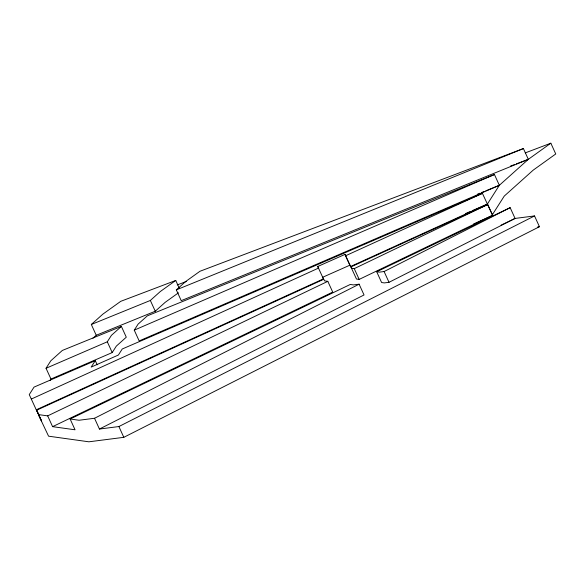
<?xml version="1.0" encoding="UTF-8"?>
<svg xmlns="http://www.w3.org/2000/svg" width="585" height="585" viewBox="0 0 585 585"><rect width="100%" height="100%" fill="white"/><g stroke="black" fill="none" stroke-linecap="round" stroke-linejoin="round"><path stroke-width="0.88" d="M50.961 379.043L46.047 368.265L50.829 360.769L62.346 350.444L121.38 326.415L126.287 337.194L116.342 346.101L112.218 352.572L50.961 379.043L50.039 380.491M97.176 364.791L95.282 360.645L91.158 367.109L118.397 355.015L122.236 348.996L482.42 193.372L492.621 215.302L494.347 215.543M46.047 368.265L107.304 341.794L111.435 335.329L121.38 326.415M492.241 214.922L504.263 196.077L533.227 170.118L555.75 153.972L550.836 143.193L528.321 159.339L499.349 185.299L139.171 340.931L134.257 330.152L138.097 324.134L147.347 315.841L494.435 174.527L499.349 185.299L487.327 204.15L350.532 266.526L344.982 254.402L317.743 266.497L323.417 278.884L36.263 409.814L29.25 394.604L34.032 387.109L95.282 360.645M92.942 338.21L96.232 335.263L91.318 324.485L102.836 314.16L120.744 301.326L175.756 280.456L179.156 287.915M91.318 324.485L150.345 300.456L160.29 291.542L175.756 280.456M176.319 289.875L185.577 281.582L199.96 271.272L523.407 148.561L528.321 159.339L181.233 300.653L176.319 289.875L523.407 148.561M96.232 335.263L155.259 311.227L165.204 302.313L178.454 292.814M94.529 418.268L359.124 284.193L364.038 294.964L99.435 429.046L94.529 418.268L79.055 420.249L70.127 419.006L75.041 429.785L52.591 426.655L47.678 415.877L38.756 414.633L36.65 410.195L323.798 279.264L324.565 280.88L327.812 281.334L332.719 292.105L52.591 426.655M501.067 225.159L515.071 218.432L389.018 282.306L384.323 282.913L381.617 282.533L376.703 271.754L379.416 272.135L384.104 271.528L510.157 207.66L515.071 218.432L534.529 215.938L539.443 226.717L123.808 437.324L88.876 441.807L48.577 436.183L39.071 416.154M99.435 429.046L118.901 426.545L534.529 215.938M47.678 415.877L327.812 281.334M350.912 266.906L351.548 268.252L354.261 268.625L487.714 204.531L492.621 215.302L359.168 279.403L356.462 279.023L350.912 266.906L487.714 204.531M70.127 419.006L350.254 284.464L353.501 284.91L359.124 284.193M376.703 271.754L510.157 207.66M31.356 399.043L318.503 268.105L317.743 266.497M344.982 254.402L345.618 255.747L482.42 193.372M473.55 223.996L492.621 215.302M349.896 265.18L322.649 277.275L323.417 278.884M134.257 330.152L494.435 174.527M465.55 213.554L470.574 211.39M472.249 210.666L487.327 204.15M477.338 194.264L479.875 193.233M481.572 192.538L484.109 191.507M485.806 190.82L499.349 185.299M177.182 284.953L186.564 281.392M525.25 152.904L550.836 143.193M510.398 166.14L514.661 164.517M516.372 163.873L528.321 159.339M537.673 226.943L539.443 226.717M36.263 409.814L41.557 420.973L36.65 410.195M384.104 271.528L389.018 282.306M354.261 268.625L359.168 279.403M345.618 255.747L350.532 266.526M150.345 300.456L155.259 311.227M107.304 341.794L112.218 352.572M118.901 426.545L123.808 437.324"/></g></svg>
